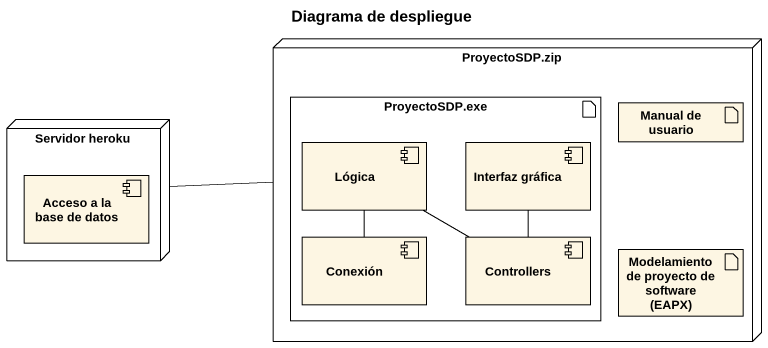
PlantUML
@startuml
title Diagrama de despliegue
node "ProyectoSDP.zip" as ProyectoSDP_zip {
  artifact "ProyectoSDP.exe" as ProyectoSDP_exe {
    component Lógica
    component "Interfaz gráfica" as Interfaz_gráfica
    component Conexión
    component Controllers
  }
  artifact "Manual de usuario" as Manual_de_usuario
  artifact "Modelamiento de proyecto de software (EAPX)" as Modelamiento_de_proyecto_de
}
node "Servidor heroku" as Servidor_heroku {
  component "Acceso a la base de datos" as Acceso_a_la_base_de_datos
}
Servidor_heroku -right- ProyectoSDP_zip
Lógica -- Conexión
Interfaz_gráfica -- Controllers
Controllers -left- Lógica
@enduml
